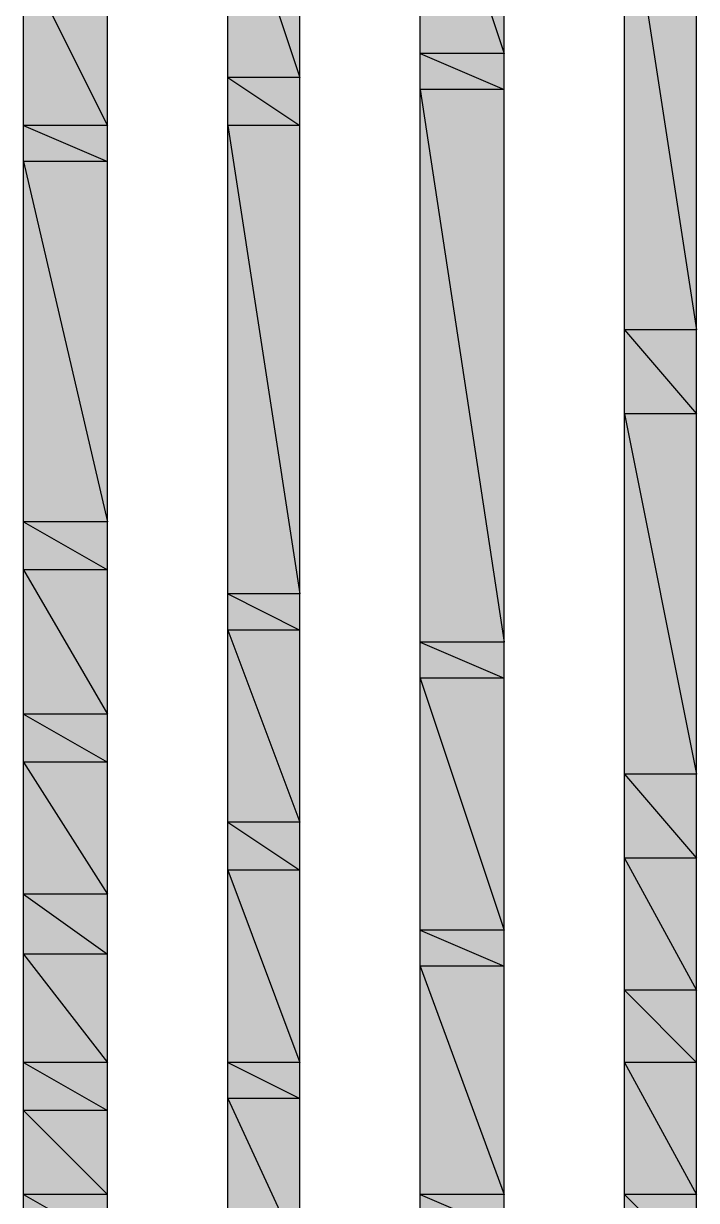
# Model space of a CAD drawing. Header units: millimetres. Extents: x -678 to 5260, y -935 to 3264.
# Drawn here: x 4783.18 to 4801.77, y -841.44 to -808.9 of the extents above; entities that cross this region are included whole.
import ezdxf

# ---------------------------------------------------------------- set-up
doc = ezdxf.new("R2010")
doc.units = ezdxf.units.MM
doc.header["$MEASUREMENT"] = 0
doc.layers.get('0').update_dxf_attribs({"linetype": 'CONTINUOUS'})

msp = doc.modelspace()

# ---------------------------------------------------------------- hatches: boundary and pattern name
at = {"true_color": 0x000007}
h = msp.add_hatch(color=7, dxfattribs=at)
h.paths.add_polyline_path([(4796.46118, -802.76317), (4794.13752, -802.76317), (4796.46118, -809.73413)])
h.paths.add_polyline_path([(4794.13752, -802.76317), (4796.46118, -809.73413), (4794.13752, -809.73413)])
h = msp.add_hatch(color=7, dxfattribs=at)
h.paths.add_polyline_path([(4790.81802, -804.42292), (4788.82632, -804.42292), (4790.81802, -810.39803)])
h.paths.add_polyline_path([(4788.82632, -804.42292), (4790.81802, -810.39803), (4788.82632, -810.39803)])
h = msp.add_hatch(color=7, dxfattribs=at)
h.paths.add_polyline_path([(4801.77238, -804.42292), (4799.78068, -804.42292), (4801.77238, -817.36898)])
h.paths.add_polyline_path([(4799.78068, -804.42292), (4801.77238, -817.36898), (4799.78068, -817.36898)])
h = msp.add_hatch(color=7, dxfattribs=at)
h.paths.add_polyline_path([(4785.50682, -807.07852), (4783.18317, -807.07852), (4785.50682, -811.72583)])
h.paths.add_polyline_path([(4783.18317, -807.07852), (4785.50682, -811.72583), (4783.18317, -811.72583)])
h = msp.add_hatch(color=7, dxfattribs=at)
h.paths.add_polyline_path([(4796.46118, -809.73413), (4794.13752, -809.73413), (4796.46118, -810.72998)])
h.paths.add_polyline_path([(4794.13752, -809.73413), (4796.46118, -810.72998), (4794.13752, -810.72998)])
h = msp.add_hatch(color=7, dxfattribs=at)
h.paths.add_polyline_path([(4790.81802, -810.39803), (4788.82632, -810.39803), (4790.81802, -811.72583)])
h.paths.add_polyline_path([(4788.82632, -810.39803), (4790.81802, -811.72583), (4788.82632, -811.72583)])
h = msp.add_hatch(color=7, dxfattribs=at)
h.paths.add_polyline_path([(4796.46118, -810.72998), (4794.13752, -810.72998), (4796.46118, -825.99969)])
h.paths.add_polyline_path([(4794.13752, -810.72998), (4796.46118, -825.99969), (4794.13752, -825.99969)])
h = msp.add_hatch(color=7, dxfattribs=at)
h.paths.add_polyline_path([(4785.50682, -811.72583), (4783.18317, -811.72583), (4785.50682, -812.72168)])
h.paths.add_polyline_path([(4783.18317, -811.72583), (4785.50682, -812.72168), (4783.18317, -812.72168)])
h = msp.add_hatch(color=7, dxfattribs=at)
h.paths.add_polyline_path([(4790.81802, -811.72583), (4788.82632, -811.72583), (4790.81802, -824.67189)])
h.paths.add_polyline_path([(4788.82632, -811.72583), (4790.81802, -824.67189), (4788.82632, -824.67189)])
h = msp.add_hatch(color=7, dxfattribs=at)
h.paths.add_polyline_path([(4785.50682, -812.72168), (4783.18317, -812.72168), (4785.50682, -822.68018)])
h.paths.add_polyline_path([(4783.18317, -812.72168), (4785.50682, -822.68018), (4783.18317, -822.68018)])
h = msp.add_hatch(color=7, dxfattribs=at)
h.paths.add_polyline_path([(4801.77238, -817.36898), (4799.78068, -817.36898), (4801.77238, -819.69263)])
h.paths.add_polyline_path([(4799.78068, -817.36898), (4801.77238, -819.69263), (4799.78068, -819.69263)])
h = msp.add_hatch(color=7, dxfattribs=at)
h.paths.add_polyline_path([(4801.77238, -819.69263), (4799.78068, -819.69263), (4801.77238, -829.65114)])
h.paths.add_polyline_path([(4799.78068, -819.69263), (4801.77238, -829.65114), (4799.78068, -829.65114)])
h = msp.add_hatch(color=7, dxfattribs=at)
h.paths.add_polyline_path([(4785.50682, -822.68018), (4783.18317, -822.68018), (4785.50682, -824.00799)])
h.paths.add_polyline_path([(4783.18317, -822.68018), (4785.50682, -824.00799), (4783.18317, -824.00799)])
h = msp.add_hatch(color=7, dxfattribs=at)
h.paths.add_polyline_path([(4785.50682, -824.00799), (4783.18317, -824.00799), (4785.50682, -827.99139)])
h.paths.add_polyline_path([(4783.18317, -824.00799), (4785.50682, -827.99139), (4783.18317, -827.99139)])
h = msp.add_hatch(color=7, dxfattribs=at)
h.paths.add_polyline_path([(4790.81802, -824.67189), (4788.82632, -824.67189), (4790.81802, -825.66774)])
h.paths.add_polyline_path([(4788.82632, -824.67189), (4790.81802, -825.66774), (4788.82632, -825.66774)])
h = msp.add_hatch(color=7, dxfattribs=at)
h.paths.add_polyline_path([(4790.81802, -825.66774), (4788.82632, -825.66774), (4790.81802, -830.97894)])
h.paths.add_polyline_path([(4788.82632, -825.66774), (4790.81802, -830.97894), (4788.82632, -830.97894)])
h = msp.add_hatch(color=7, dxfattribs=at)
h.paths.add_polyline_path([(4796.46118, -825.99969), (4794.13752, -825.99969), (4796.46118, -826.99554)])
h.paths.add_polyline_path([(4794.13752, -825.99969), (4796.46118, -826.99554), (4794.13752, -826.99554)])
h = msp.add_hatch(color=7, dxfattribs=at)
h.paths.add_polyline_path([(4796.46118, -826.99554), (4794.13752, -826.99554), (4796.46118, -833.96649)])
h.paths.add_polyline_path([(4794.13752, -826.99554), (4796.46118, -833.96649), (4794.13752, -833.96649)])
h = msp.add_hatch(color=7, dxfattribs=at)
h.paths.add_polyline_path([(4785.50682, -827.99139), (4783.18317, -827.99139), (4785.50682, -829.31919)])
h.paths.add_polyline_path([(4783.18317, -827.99139), (4785.50682, -829.31919), (4783.18317, -829.31919)])
h = msp.add_hatch(color=7, dxfattribs=at)
h.paths.add_polyline_path([(4785.50682, -829.31919), (4783.18317, -829.31919), (4785.50682, -832.97064)])
h.paths.add_polyline_path([(4783.18317, -829.31919), (4785.50682, -832.97064), (4783.18317, -832.97064)])
h = msp.add_hatch(color=7, dxfattribs=at)
h.paths.add_polyline_path([(4801.77238, -829.65114), (4799.78068, -829.65114), (4801.77238, -831.97479)])
h.paths.add_polyline_path([(4799.78068, -829.65114), (4801.77238, -831.97479), (4799.78068, -831.97479)])
h = msp.add_hatch(color=7, dxfattribs=at)
h.paths.add_polyline_path([(4790.81802, -830.97894), (4788.82632, -830.97894), (4790.81802, -832.30674)])
h.paths.add_polyline_path([(4788.82632, -830.97894), (4790.81802, -832.30674), (4788.82632, -832.30674)])
h = msp.add_hatch(color=7, dxfattribs=at)
h.paths.add_polyline_path([(4801.77238, -831.97479), (4799.78068, -831.97479), (4801.77238, -835.62624)])
h.paths.add_polyline_path([(4799.78068, -831.97479), (4801.77238, -835.62624), (4799.78068, -835.62624)])
h = msp.add_hatch(color=7, dxfattribs=at)
h.paths.add_polyline_path([(4790.81802, -832.30674), (4788.82632, -832.30674), (4790.81802, -837.61794)])
h.paths.add_polyline_path([(4788.82632, -832.30674), (4790.81802, -837.61794), (4788.82632, -837.61794)])
h = msp.add_hatch(color=7, dxfattribs=at)
h.paths.add_polyline_path([(4785.50682, -832.97064), (4783.18317, -832.97064), (4785.50682, -834.63039)])
h.paths.add_polyline_path([(4783.18317, -832.97064), (4785.50682, -834.63039), (4783.18317, -834.63039)])
h = msp.add_hatch(color=7, dxfattribs=at)
h.paths.add_polyline_path([(4796.46118, -833.96649), (4794.13752, -833.96649), (4796.46118, -834.96234)])
h.paths.add_polyline_path([(4794.13752, -833.96649), (4796.46118, -834.96234), (4794.13752, -834.96234)])
h = msp.add_hatch(color=7, dxfattribs=at)
h.paths.add_polyline_path([(4785.50682, -834.63039), (4783.18317, -834.63039), (4785.50682, -837.61794)])
h.paths.add_polyline_path([(4783.18317, -834.63039), (4785.50682, -837.61794), (4783.18317, -837.61794)])
h = msp.add_hatch(color=7, dxfattribs=at)
h.paths.add_polyline_path([(4796.46118, -834.96234), (4794.13752, -834.96234), (4796.46118, -841.2694)])
h.paths.add_polyline_path([(4794.13752, -834.96234), (4796.46118, -841.2694), (4794.13752, -841.2694)])
h = msp.add_hatch(color=7, dxfattribs=at)
h.paths.add_polyline_path([(4801.77238, -835.62624), (4799.78068, -835.62624), (4801.77238, -837.61794)])
h.paths.add_polyline_path([(4799.78068, -835.62624), (4801.77238, -837.61794), (4799.78068, -837.61794)])
h = msp.add_hatch(color=7, dxfattribs=at)
h.paths.add_polyline_path([(4785.50682, -837.61794), (4783.18317, -837.61794), (4785.50682, -838.94574)])
h.paths.add_polyline_path([(4783.18317, -837.61794), (4785.50682, -838.94574), (4783.18317, -838.94574)])
h = msp.add_hatch(color=7, dxfattribs=at)
h.paths.add_polyline_path([(4790.81802, -837.61794), (4788.82632, -837.61794), (4790.81802, -838.61379)])
h.paths.add_polyline_path([(4788.82632, -837.61794), (4790.81802, -838.61379), (4788.82632, -838.61379)])
h = msp.add_hatch(color=7, dxfattribs=at)
h.paths.add_polyline_path([(4801.77238, -837.61794), (4799.78068, -837.61794), (4801.77238, -841.2694)])
h.paths.add_polyline_path([(4799.78068, -837.61794), (4801.77238, -841.2694), (4799.78068, -841.2694)])
h = msp.add_hatch(color=7, dxfattribs=at)
h.paths.add_polyline_path([(4790.81802, -838.61379), (4788.82632, -838.61379), (4790.81802, -842.92915)])
h.paths.add_polyline_path([(4788.82632, -838.61379), (4790.81802, -842.92915), (4788.82632, -842.92915)])
h = msp.add_hatch(color=7, dxfattribs=at)
h.paths.add_polyline_path([(4785.50682, -838.94574), (4783.18317, -838.94574), (4785.50682, -841.2694)])
h.paths.add_polyline_path([(4783.18317, -838.94574), (4785.50682, -841.2694), (4783.18317, -841.2694)])
h = msp.add_hatch(color=7, dxfattribs=at)
h.paths.add_polyline_path([(4785.50682, -841.2694), (4783.18317, -841.2694), (4785.50682, -842.5972)])
h.paths.add_polyline_path([(4783.18317, -841.2694), (4785.50682, -842.5972), (4783.18317, -842.5972)])
h = msp.add_hatch(color=7, dxfattribs=at)
h.paths.add_polyline_path([(4796.46118, -841.2694), (4794.13752, -841.2694), (4796.46118, -842.26525)])
h.paths.add_polyline_path([(4794.13752, -841.2694), (4796.46118, -842.26525), (4794.13752, -842.26525)])
h = msp.add_hatch(color=7, dxfattribs=at)
h.paths.add_polyline_path([(4801.77238, -841.2694), (4799.78068, -841.2694), (4801.77238, -843.2611)])
h.paths.add_polyline_path([(4799.78068, -841.2694), (4801.77238, -843.2611), (4799.78068, -843.2611)])

# ---------------------------------------------------------------- linework, layer by layer
at = {"color": 7, "linetype": 'Continuous', "lineweight": 9, "true_color": 0x000007}
for points in [[(4794.13752, -844.5889), (4794.13752, -841.2694), (4794.13752, -837.61794), (4794.13752, -833.96649), (4794.13752, -825.99969), (4794.13752, -809.73413), (4794.13752, -801.43537)], [(4796.46118, -802.76317), (4796.46118, -810.72998), (4796.46118, -819.02873), (4796.46118, -826.99554), (4796.46118, -830.97894), (4796.46118, -834.96234), (4796.46118, -838.61379), (4796.46118, -842.26525)], [(4788.82632, -842.92915), (4788.82632, -840.27355), (4788.82632, -837.28599), (4788.82632, -834.29844), (4788.82632, -830.97894), (4788.82632, -824.33994), (4788.82632, -810.39803), (4788.82632, -803.42707)], [(4790.81802, -804.42292), (4790.81802, -811.72583), (4790.81802, -825.66774), (4790.81802, -832.30674), (4790.81802, -835.62624), (4790.81802, -838.61379), (4790.81802, -841.60135)], [(4799.78068, -843.59305), (4799.78068, -841.2694), (4799.78068, -835.62624), (4799.78068, -829.65114), (4799.78068, -823.34408), (4799.78068, -817.36898), (4799.78068, -804.42292)], [(4783.18317, -842.92915), (4783.18317, -841.2694), (4783.18317, -839.27769), (4783.18317, -837.61794), (4783.18317, -835.29429), (4783.18317, -832.97064), (4783.18317, -830.64699), (4783.18317, -827.99139), (4783.18317, -822.68018), (4783.18317, -811.72583), (4783.18317, -806.08267)], [(4801.77238, -806.74657), (4801.77238, -820.02458), (4801.77238, -825.99969), (4801.77238, -831.97479), (4801.77238, -837.61794), (4801.77238, -843.2611)], [(4785.50682, -807.07852), (4785.50682, -812.72168), (4785.50682, -824.00799), (4785.50682, -829.31919), (4785.50682, -831.97479), (4785.50682, -834.63039), (4785.50682, -836.62209), (4785.50682, -838.94574), (4785.50682, -840.93745), (4785.50682, -842.5972)]]:
    msp.add_lwpolyline(points, dxfattribs=at)
at = {"color": 7, "linetype": 'Continuous', "lineweight": -2, "true_color": 0x000007}
for points in [[(4796.46118, -802.76317), (4794.13752, -802.76317), (4796.46118, -809.73413)], [(4794.13752, -802.76317), (4796.46118, -809.73413), (4794.13752, -809.73413)], [(4790.81802, -804.42292), (4788.82632, -804.42292), (4790.81802, -810.39803)], [(4788.82632, -804.42292), (4790.81802, -810.39803), (4788.82632, -810.39803)], [(4801.77238, -804.42292), (4799.78068, -804.42292), (4801.77238, -817.36898)], [(4799.78068, -804.42292), (4801.77238, -817.36898), (4799.78068, -817.36898)], [(4785.50682, -807.07852), (4783.18317, -807.07852), (4785.50682, -811.72583)], [(4783.18317, -807.07852), (4785.50682, -811.72583), (4783.18317, -811.72583)], [(4796.46118, -809.73413), (4794.13752, -809.73413), (4796.46118, -810.72998)], [(4794.13752, -809.73413), (4796.46118, -810.72998), (4794.13752, -810.72998)], [(4790.81802, -810.39803), (4788.82632, -810.39803), (4790.81802, -811.72583)], [(4788.82632, -810.39803), (4790.81802, -811.72583), (4788.82632, -811.72583)], [(4796.46118, -810.72998), (4794.13752, -810.72998), (4796.46118, -825.99969)], [(4794.13752, -810.72998), (4796.46118, -825.99969), (4794.13752, -825.99969)], [(4785.50682, -811.72583), (4783.18317, -811.72583), (4785.50682, -812.72168)], [(4783.18317, -811.72583), (4785.50682, -812.72168), (4783.18317, -812.72168)], [(4790.81802, -811.72583), (4788.82632, -811.72583), (4790.81802, -824.67189)], [(4788.82632, -811.72583), (4790.81802, -824.67189), (4788.82632, -824.67189)], [(4785.50682, -812.72168), (4783.18317, -812.72168), (4785.50682, -822.68018)], [(4783.18317, -812.72168), (4785.50682, -822.68018), (4783.18317, -822.68018)], [(4801.77238, -817.36898), (4799.78068, -817.36898), (4801.77238, -819.69263)], [(4799.78068, -817.36898), (4801.77238, -819.69263), (4799.78068, -819.69263)], [(4801.77238, -819.69263), (4799.78068, -819.69263), (4801.77238, -829.65114)], [(4799.78068, -819.69263), (4801.77238, -829.65114), (4799.78068, -829.65114)], [(4785.50682, -822.68018), (4783.18317, -822.68018), (4785.50682, -824.00799)], [(4783.18317, -822.68018), (4785.50682, -824.00799), (4783.18317, -824.00799)], [(4785.50682, -824.00799), (4783.18317, -824.00799), (4785.50682, -827.99139)], [(4783.18317, -824.00799), (4785.50682, -827.99139), (4783.18317, -827.99139)], [(4790.81802, -824.67189), (4788.82632, -824.67189), (4790.81802, -825.66774)], [(4788.82632, -824.67189), (4790.81802, -825.66774), (4788.82632, -825.66774)], [(4790.81802, -825.66774), (4788.82632, -825.66774), (4790.81802, -830.97894)], [(4788.82632, -825.66774), (4790.81802, -830.97894), (4788.82632, -830.97894)], [(4796.46118, -825.99969), (4794.13752, -825.99969), (4796.46118, -826.99554)], [(4794.13752, -825.99969), (4796.46118, -826.99554), (4794.13752, -826.99554)], [(4796.46118, -826.99554), (4794.13752, -826.99554), (4796.46118, -833.96649)], [(4794.13752, -826.99554), (4796.46118, -833.96649), (4794.13752, -833.96649)], [(4785.50682, -827.99139), (4783.18317, -827.99139), (4785.50682, -829.31919)], [(4783.18317, -827.99139), (4785.50682, -829.31919), (4783.18317, -829.31919)], [(4785.50682, -829.31919), (4783.18317, -829.31919), (4785.50682, -832.97064)], [(4783.18317, -829.31919), (4785.50682, -832.97064), (4783.18317, -832.97064)], [(4801.77238, -829.65114), (4799.78068, -829.65114), (4801.77238, -831.97479)], [(4799.78068, -829.65114), (4801.77238, -831.97479), (4799.78068, -831.97479)], [(4790.81802, -830.97894), (4788.82632, -830.97894), (4790.81802, -832.30674)], [(4788.82632, -830.97894), (4790.81802, -832.30674), (4788.82632, -832.30674)], [(4801.77238, -831.97479), (4799.78068, -831.97479), (4801.77238, -835.62624)], [(4799.78068, -831.97479), (4801.77238, -835.62624), (4799.78068, -835.62624)], [(4790.81802, -832.30674), (4788.82632, -832.30674), (4790.81802, -837.61794)], [(4788.82632, -832.30674), (4790.81802, -837.61794), (4788.82632, -837.61794)], [(4785.50682, -832.97064), (4783.18317, -832.97064), (4785.50682, -834.63039)], [(4783.18317, -832.97064), (4785.50682, -834.63039), (4783.18317, -834.63039)], [(4796.46118, -833.96649), (4794.13752, -833.96649), (4796.46118, -834.96234)], [(4794.13752, -833.96649), (4796.46118, -834.96234), (4794.13752, -834.96234)], [(4785.50682, -834.63039), (4783.18317, -834.63039), (4785.50682, -837.61794)], [(4783.18317, -834.63039), (4785.50682, -837.61794), (4783.18317, -837.61794)], [(4796.46118, -834.96234), (4794.13752, -834.96234), (4796.46118, -841.2694)], [(4794.13752, -834.96234), (4796.46118, -841.2694), (4794.13752, -841.2694)], [(4801.77238, -835.62624), (4799.78068, -835.62624), (4801.77238, -837.61794)], [(4799.78068, -835.62624), (4801.77238, -837.61794), (4799.78068, -837.61794)], [(4785.50682, -837.61794), (4783.18317, -837.61794), (4785.50682, -838.94574)], [(4783.18317, -837.61794), (4785.50682, -838.94574), (4783.18317, -838.94574)], [(4790.81802, -837.61794), (4788.82632, -837.61794), (4790.81802, -838.61379)], [(4788.82632, -837.61794), (4790.81802, -838.61379), (4788.82632, -838.61379)], [(4801.77238, -837.61794), (4799.78068, -837.61794), (4801.77238, -841.2694)], [(4799.78068, -837.61794), (4801.77238, -841.2694), (4799.78068, -841.2694)], [(4790.81802, -838.61379), (4788.82632, -838.61379), (4790.81802, -842.92915)], [(4788.82632, -838.61379), (4790.81802, -842.92915), (4788.82632, -842.92915)], [(4785.50682, -838.94574), (4783.18317, -838.94574), (4785.50682, -841.2694)], [(4783.18317, -838.94574), (4785.50682, -841.2694), (4783.18317, -841.2694)], [(4785.50682, -841.2694), (4783.18317, -841.2694), (4785.50682, -842.5972)], [(4783.18317, -841.2694), (4785.50682, -842.5972), (4783.18317, -842.5972)], [(4796.46118, -841.2694), (4794.13752, -841.2694), (4796.46118, -842.26525)], [(4794.13752, -841.2694), (4796.46118, -842.26525), (4794.13752, -842.26525)], [(4801.77238, -841.2694), (4799.78068, -841.2694), (4801.77238, -843.2611)], [(4799.78068, -841.2694), (4801.77238, -843.2611), (4799.78068, -843.2611)]]:
    msp.add_lwpolyline(points, close=True, dxfattribs=at)

doc.saveas('drawing.dxf')
